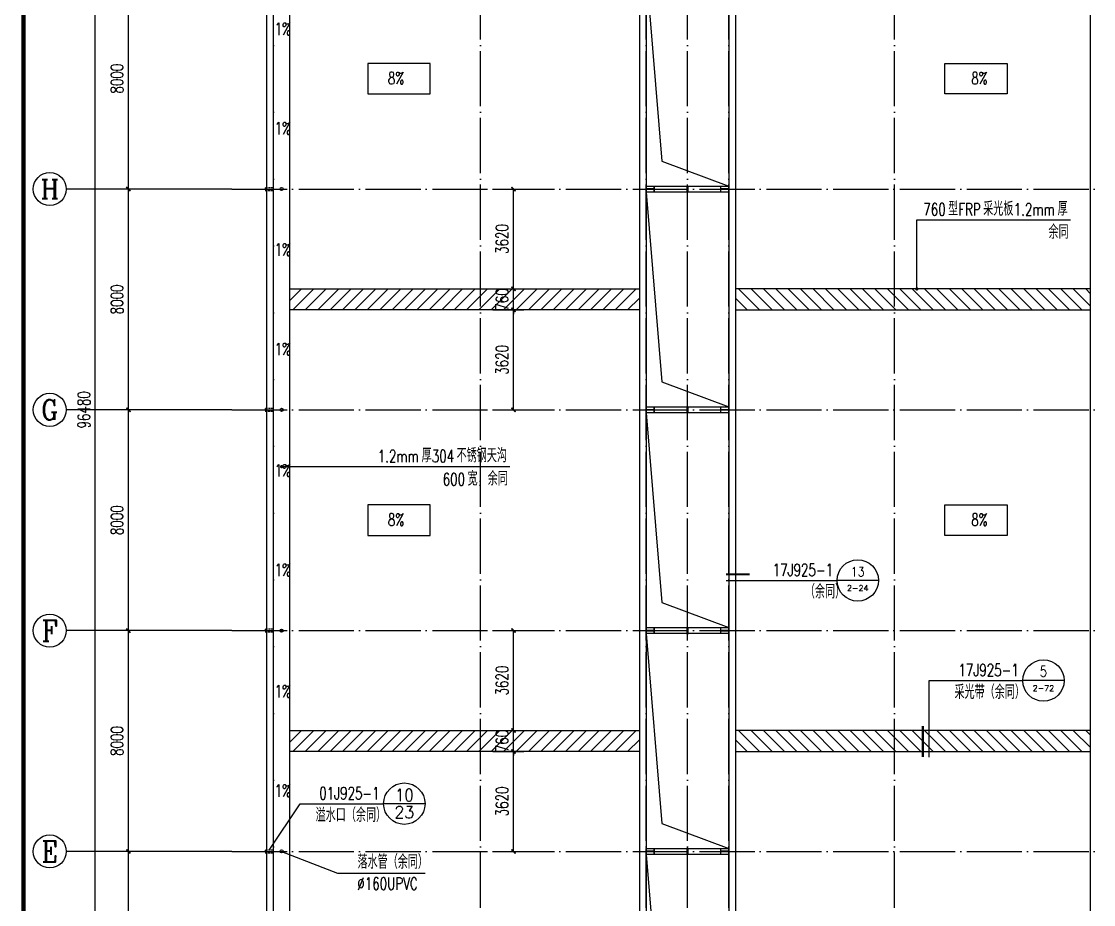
# Model space of a CAD drawing. Extents: x 14586673 to 15379323, y -344170 to -118775.
# Drawn here: x 14866698 to 14905536, y -274147 to -242147 of the extents above; entities that cross this region are included whole.
import ezdxf
from ezdxf.enums import TextEntityAlignment as Align

# ---------------------------------------------------------------- set-up
doc = ezdxf.new("R2010")
doc.units = 0
doc.header["$LTSCALE"] = 1000
doc.header["$MEASUREMENT"] = 0
doc.linetypes.add('DASH', pattern=[0.35, 0.25, -0.1])
doc.linetypes.add('DOTE', pattern=[2.42, 2, -0.2, 0.02, -0.2])
for name, color, linetype in [('AXIS', 3, 'Continuous'), ('AXIS_TEXT', 7, 'Continuous'), ('COLUMN', 2, 'Continuous'), ('DIM_IDEN', 3, 'Continuous'), ('DIM_LEAD', 3, 'Continuous'), ('DIM_SYMB', 3, 'Continuous'), ('DOTE', 1, 'DOTE'), ('PUB_DIM', 3, 'Continuous'), ('PUB_TEXT', 7, 'Continuous'), ('TK', 4, 'Continuous'), ('WALL-PARAPET', 6, 'Continuous'), ('采光带', 4, 'Continuous'), ('雨水管', 4, 'Continuous')]:
    doc.layers.add(name, color=color, linetype=linetype)
doc.styles.add('_TCH_AXIS', font='COMPLEX', dxfattribs={"bigfont": 'GBCBIG'})
doc.styles.add('_TCH_DIM', font='SIMPLEX', dxfattribs={"bigfont": 'GBCBIG'})
doc.styles.add('_TCH_DIM_T3', font='SIMPLEX', dxfattribs={"width": 0.705882, "bigfont": 'GBCBIG'})
doc.styles.add('_TCH_LABEL', font='COMPLEX', dxfattribs={"bigfont": 'GBCBIG'})
doc.styles.add('COMPLEX', font='COMPLEX')
doc.dimstyles.new('_TCH_ARCH&&150', dxfattribs={"dimtxt": 446.25, "dimasz": 150, "dimexe": 375, "dimexo": 450, "dimgap": 189.375, "dimtad": 1, "dimdec": 0, "dimzin": 0, "dimdsep": 46, "dimtxsty": '_TCH_DIM_T3', "dimblk": 'ARCHTICK', "dimcen": 0.09, "dimclrt": 7, "dimazin": 2, "dimtfac": 1, "dimtdec": 0, "dimtix": 1, "dimtmove": 2, "dimatfit": 3, "dimfxl": 0, "dimtolj": 1, "dimtzin": 0, "dimarcsym": 0})

# ---------------------------------------------------------------- blocks, each defined once
blk = doc.blocks.new('A$C0FCD69EC')
at = {"layer": 'COLUMN'}
blk.add_hatch(color=256, dxfattribs=at).paths.add_polyline_path([(300, 180), (294, 180), (294, 94), (6, 94), (6, 180), (0, 180), (0, 0), (6, 0), (6, 86), (294, 86), (294, 0), (300, 0)])
blk.add_lwpolyline([(300, 0), (294, 0), (294, 86), (6, 86), (6, 0), (0, 0), (0, 180), (6, 180), (6, 94), (294, 94), (294, 180), (300, 180)], close=True, dxfattribs=at)
blk = doc.blocks.new('A$C22C4548D')
blk.add_line((0, 10), (300, 10))
blk.add_lwpolyline([(30, 20), (270, 20), (270, 0), (30, 0)], close=True)
blk = doc.blocks.new('GeYuanFrame_36670075', base_point=(20.09, 4.53))
at = {"layer": 'TK', "const_width": 1}
blk.add_lwpolyline([(45.09, 588.53), (1061.09, 588.53), (1061.09, 14.53), (45.09, 14.53)], close=True, dxfattribs=at)
blk = doc.blocks.new('_AXISO')
blk.add_circle((0, 0), 0.5)
at = {"layer": 'AXIS_TEXT', "style": 'COMPLEX', "width": 1.041667}
blk.add_attdef('A', text='', height=0.56, dxfattribs=at).set_placement((-0.25, -0.28), (0.25, -0.28), align=Align.FIT)
blk = doc.blocks.new('_ArchTick')
at = {"color": 0, "linetype": 'ByBlock', "const_width": 0.4}
blk.add_lwpolyline([(-0.5, -0.5), (0.5, 0.5)], dxfattribs=at)
blk = doc.blocks.new('*D197')
at = {"layer": 'AXIS', "color": 0, "lineweight": -2}
for p, q in [((14873873, -207980), (14868998, -207980)), ((14869373, -304460), (14869373, -207980)), ((14873873, -304460), (14868998, -304460))]:
    blk.add_line(p, q, dxfattribs=at)
at = {"layer": 'Defpoints', "color": 0}
for p in [(14869373, -207980), (14874323, -207980), (14874323, -304460)]:
    blk.add_point(p, dxfattribs=at)
at = {"layer": 'AXIS', "color": 0, "lineweight": -2, "xscale": 150, "yscale": 150, "zscale": 150}
for p, rotation in [((14869373, -207980), 90), ((14869373, -304460), 270)]:
    blk.add_blockref('_ArchTick', p, dxfattribs=dict(at, rotation=rotation))
at = {"layer": 'AXIS', "color": 7, "insert": (14868960, -256220), "char_height": 446.2, "attachment_point": 5, "rotation": 90, "style": '_TCH_DIM_T3'}
blk.add_mtext('\\A1;96480', dxfattribs=at)
blk = doc.blocks.new('*D202')
at = {"layer": 'AXIS', "color": 0, "lineweight": -2}
for p, q in [((14873873, -272220), (14870198, -272220)), ((14870573, -280220), (14870573, -272220)), ((14873873, -280220), (14870198, -280220))]:
    blk.add_line(p, q, dxfattribs=at)
at = {"layer": 'Defpoints', "color": 0}
for p in [(14870573, -272220), (14874323, -272220), (14874323, -280220)]:
    blk.add_point(p, dxfattribs=at)
at = {"layer": 'AXIS', "color": 0, "lineweight": -2, "xscale": 150, "yscale": 150, "zscale": 150}
for p, rotation in [((14870573, -272220), 90), ((14870573, -280220), 270)]:
    blk.add_blockref('_ArchTick', p, dxfattribs=dict(at, rotation=rotation))
at = {"layer": 'AXIS', "color": 7, "insert": (14870160, -276220), "char_height": 446.2, "attachment_point": 5, "rotation": 90, "style": '_TCH_DIM_T3'}
blk.add_mtext('\\A1;8000', dxfattribs=at)
blk = doc.blocks.new('*D203')
at = {"layer": 'AXIS', "color": 0, "lineweight": -2}
for p, q in [((14873873, -264220), (14870198, -264220)), ((14870573, -272220), (14870573, -264220)), ((14873873, -272220), (14870198, -272220))]:
    blk.add_line(p, q, dxfattribs=at)
at = {"layer": 'Defpoints', "color": 0}
for p in [(14870573, -264220), (14874323, -264220), (14874323, -272220)]:
    blk.add_point(p, dxfattribs=at)
at = {"layer": 'AXIS', "color": 0, "lineweight": -2, "xscale": 150, "yscale": 150, "zscale": 150}
for p, rotation in [((14870573, -264220), 90), ((14870573, -272220), 270)]:
    blk.add_blockref('_ArchTick', p, dxfattribs=dict(at, rotation=rotation))
at = {"layer": 'AXIS', "color": 7, "insert": (14870160, -268220), "char_height": 446.2, "attachment_point": 5, "rotation": 90, "style": '_TCH_DIM_T3'}
blk.add_mtext('\\A1;8000', dxfattribs=at)
blk = doc.blocks.new('*D204')
at = {"layer": 'AXIS', "color": 0, "lineweight": -2}
for p, q in [((14873873, -256220), (14870198, -256220)), ((14870573, -264220), (14870573, -256220)), ((14873873, -264220), (14870198, -264220))]:
    blk.add_line(p, q, dxfattribs=at)
at = {"layer": 'Defpoints', "color": 0}
for p in [(14870573, -256220), (14874323, -256220), (14874323, -264220)]:
    blk.add_point(p, dxfattribs=at)
at = {"layer": 'AXIS', "color": 0, "lineweight": -2, "xscale": 150, "yscale": 150, "zscale": 150}
for p, rotation in [((14870573, -256220), 90), ((14870573, -264220), 270)]:
    blk.add_blockref('_ArchTick', p, dxfattribs=dict(at, rotation=rotation))
at = {"layer": 'AXIS', "color": 7, "insert": (14870160, -260220), "char_height": 446.2, "attachment_point": 5, "rotation": 90, "style": '_TCH_DIM_T3'}
blk.add_mtext('\\A1;8000', dxfattribs=at)
blk = doc.blocks.new('*D205')
at = {"layer": 'AXIS', "color": 0, "lineweight": -2}
for p, q in [((14873873, -248220), (14870198, -248220)), ((14870573, -256220), (14870573, -248220)), ((14873873, -256220), (14870198, -256220))]:
    blk.add_line(p, q, dxfattribs=at)
at = {"layer": 'Defpoints', "color": 0}
for p in [(14870573, -248220), (14874323, -248220), (14874323, -256220)]:
    blk.add_point(p, dxfattribs=at)
at = {"layer": 'AXIS', "color": 0, "lineweight": -2, "xscale": 150, "yscale": 150, "zscale": 150}
for p, rotation in [((14870573, -248220), 90), ((14870573, -256220), 270)]:
    blk.add_blockref('_ArchTick', p, dxfattribs=dict(at, rotation=rotation))
at = {"layer": 'AXIS', "color": 7, "insert": (14870160, -252220), "char_height": 446.2, "attachment_point": 5, "rotation": 90, "style": '_TCH_DIM_T3'}
blk.add_mtext('\\A1;8000', dxfattribs=at)
blk = doc.blocks.new('*D206')
at = {"layer": 'AXIS', "color": 0, "lineweight": -2}
for p, q in [((14873873, -240220), (14870198, -240220)), ((14870573, -248220), (14870573, -240220)), ((14873873, -248220), (14870198, -248220))]:
    blk.add_line(p, q, dxfattribs=at)
at = {"layer": 'Defpoints', "color": 0}
for p in [(14870573, -240220), (14874323, -240220), (14874323, -248220)]:
    blk.add_point(p, dxfattribs=at)
at = {"layer": 'AXIS', "color": 0, "lineweight": -2, "xscale": 150, "yscale": 150, "zscale": 150}
for p, rotation in [((14870573, -240220), 90), ((14870573, -248220), 270)]:
    blk.add_blockref('_ArchTick', p, dxfattribs=dict(at, rotation=rotation))
at = {"layer": 'AXIS', "color": 7, "insert": (14870160, -244220), "char_height": 446.2, "attachment_point": 5, "rotation": 90, "style": '_TCH_DIM_T3'}
blk.add_mtext('\\A1;8000', dxfattribs=at)
blk = doc.blocks.new('*D509')
at = {"layer": 'Defpoints', "color": 0}
for p in [(14883323, -268600), (14884523, -268600), (14883323, -272220)]:
    blk.add_point(p, dxfattribs=at)
at = {"layer": 'PUB_DIM', "color": 0, "lineweight": -2}
for p, q in [((14883773, -268600), (14884898, -268600)), ((14884523, -272220), (14884523, -268600)), ((14883773, -272220), (14884898, -272220))]:
    blk.add_line(p, q, dxfattribs=at)
at = {"layer": 'PUB_DIM', "color": 0, "lineweight": -2, "xscale": 150, "yscale": 150, "zscale": 150}
for p, rotation in [((14884523, -268600), 90), ((14884523, -272220), 270)]:
    blk.add_blockref('_ArchTick', p, dxfattribs=dict(at, rotation=rotation))
at = {"layer": 'PUB_DIM', "color": 7, "insert": (14884110, -270410), "char_height": 446.2, "attachment_point": 5, "rotation": 90, "style": '_TCH_DIM_T3'}
blk.add_mtext('\\A1;3620', dxfattribs=at)
blk = doc.blocks.new('*D510')
at = {"layer": 'Defpoints', "color": 0}
for p in [(14883323, -267840), (14884523, -267840), (14883323, -268600)]:
    blk.add_point(p, dxfattribs=at)
at = {"layer": 'PUB_DIM', "color": 0, "lineweight": -2}
for p, q in [((14883773, -267840), (14884898, -267840)), ((14884523, -267840), (14884523, -267690)), ((14884523, -268600), (14884523, -267840)), ((14883773, -268600), (14884898, -268600)), ((14884523, -268600), (14884523, -268750))]:
    blk.add_line(p, q, dxfattribs=at)
at = {"layer": 'PUB_DIM', "color": 0, "lineweight": -2, "xscale": 150, "yscale": 150, "zscale": 150}
for p, rotation in [((14884523, -267840), 270), ((14884523, -268600), 90)]:
    blk.add_blockref('_ArchTick', p, dxfattribs=dict(at, rotation=rotation))
at = {"layer": 'PUB_DIM', "color": 7, "insert": (14884110, -268220), "char_height": 446.2, "attachment_point": 5, "rotation": 90, "style": '_TCH_DIM_T3'}
blk.add_mtext('\\A1;760', dxfattribs=at)
blk = doc.blocks.new('*D511')
at = {"layer": 'Defpoints', "color": 0}
for p in [(14883323, -264220), (14884523, -264220), (14883323, -267840)]:
    blk.add_point(p, dxfattribs=at)
at = {"layer": 'PUB_DIM', "color": 0, "lineweight": -2}
for p, q in [((14883773, -264220), (14884898, -264220)), ((14884523, -267840), (14884523, -264220)), ((14883773, -267840), (14884898, -267840))]:
    blk.add_line(p, q, dxfattribs=at)
at = {"layer": 'PUB_DIM', "color": 0, "lineweight": -2, "xscale": 150, "yscale": 150, "zscale": 150}
for p, rotation in [((14884523, -264220), 90), ((14884523, -267840), 270)]:
    blk.add_blockref('_ArchTick', p, dxfattribs=dict(at, rotation=rotation))
at = {"layer": 'PUB_DIM', "color": 7, "insert": (14884110, -266030), "char_height": 446.2, "attachment_point": 5, "rotation": 90, "style": '_TCH_DIM_T3'}
blk.add_mtext('\\A1;3620', dxfattribs=at)
blk = doc.blocks.new('*D515')
at = {"layer": 'Defpoints', "color": 0}
for p in [(14883323, -252600), (14884523, -252600), (14883323, -256220)]:
    blk.add_point(p, dxfattribs=at)
at = {"layer": 'PUB_DIM', "color": 0, "lineweight": -2}
for p, q in [((14883773, -252600), (14884898, -252600)), ((14884523, -256220), (14884523, -252600)), ((14883773, -256220), (14884898, -256220))]:
    blk.add_line(p, q, dxfattribs=at)
at = {"layer": 'PUB_DIM', "color": 0, "lineweight": -2, "xscale": 150, "yscale": 150, "zscale": 150}
for p, rotation in [((14884523, -252600), 90), ((14884523, -256220), 270)]:
    blk.add_blockref('_ArchTick', p, dxfattribs=dict(at, rotation=rotation))
at = {"layer": 'PUB_DIM', "color": 7, "insert": (14884110, -254410), "char_height": 446.2, "attachment_point": 5, "rotation": 90, "style": '_TCH_DIM_T3'}
blk.add_mtext('\\A1;3620', dxfattribs=at)
blk = doc.blocks.new('*D516')
at = {"layer": 'Defpoints', "color": 0}
for p in [(14883323, -251840), (14884523, -251840), (14883323, -252600)]:
    blk.add_point(p, dxfattribs=at)
at = {"layer": 'PUB_DIM', "color": 0, "lineweight": -2}
for p, q in [((14883773, -251840), (14884898, -251840)), ((14884523, -251840), (14884523, -251690)), ((14884523, -252600), (14884523, -251840)), ((14883773, -252600), (14884898, -252600)), ((14884523, -252600), (14884523, -252750))]:
    blk.add_line(p, q, dxfattribs=at)
at = {"layer": 'PUB_DIM', "color": 0, "lineweight": -2, "xscale": 150, "yscale": 150, "zscale": 150}
for p, rotation in [((14884523, -251840), 270), ((14884523, -252600), 90)]:
    blk.add_blockref('_ArchTick', p, dxfattribs=dict(at, rotation=rotation))
at = {"layer": 'PUB_DIM', "color": 7, "insert": (14884110, -252220), "char_height": 446.2, "attachment_point": 5, "rotation": 90, "style": '_TCH_DIM_T3'}
blk.add_mtext('\\A1;760', dxfattribs=at)
blk = doc.blocks.new('*D517')
at = {"layer": 'Defpoints', "color": 0}
for p in [(14883323, -248220), (14884523, -248220), (14883323, -251840)]:
    blk.add_point(p, dxfattribs=at)
at = {"layer": 'PUB_DIM', "color": 0, "lineweight": -2}
for p, q in [((14883773, -248220), (14884898, -248220)), ((14884523, -251840), (14884523, -248220)), ((14883773, -251840), (14884898, -251840))]:
    blk.add_line(p, q, dxfattribs=at)
at = {"layer": 'PUB_DIM', "color": 0, "lineweight": -2, "xscale": 150, "yscale": 150, "zscale": 150}
for p, rotation in [((14884523, -248220), 90), ((14884523, -251840), 270)]:
    blk.add_blockref('_ArchTick', p, dxfattribs=dict(at, rotation=rotation))
at = {"layer": 'PUB_DIM', "color": 7, "insert": (14884110, -250030), "char_height": 446.2, "attachment_point": 5, "rotation": 90, "style": '_TCH_DIM_T3'}
blk.add_mtext('\\A1;3620', dxfattribs=at)

msp = doc.modelspace()

# ---------------------------------------------------------------- hatches: boundary and pattern name
at = {"layer": '采光带'}
h = msp.add_hatch(dxfattribs=at)
h.set_pattern_fill('ANSI31', color=250, scale=200, angle=-90, style=0)
h.set_pattern_definition([(225, (14655887.14, 8794378.5), (-224.506403, 224.506403), [])])
h.paths.add_polyline_path([(14889082.6, -252600.3), (14876422.6, -252600.3), (14876422.6, -251840.3), (14889082.6, -251840.3)])
h = msp.add_hatch(dxfattribs=at)
h.set_pattern_fill('ANSI31', color=250, scale=200, angle=-90, style=0)
h.set_pattern_definition([(315, (15125758, 8794378.5), (224.506403, 224.506403), [])])
h.paths.add_polyline_path([(14892562.6, -252600.3), (14905422.6, -252600.3), (14905422.6, -251840.3), (14892562.6, -251840.3)])
h = msp.add_hatch(dxfattribs=at)
h.set_pattern_fill('ANSI31', color=250, scale=200, angle=-90, style=0)
h.set_pattern_definition([(225, (14655887.14, 8778378.5), (-224.506403, 224.506403), [])])
h.paths.add_polyline_path([(14889082.6, -268600.3), (14876422.6, -268600.3), (14876422.6, -267840.3), (14889082.6, -267840.3)])
h = msp.add_hatch(dxfattribs=at)
h.set_pattern_fill('ANSI31', color=250, scale=200, angle=-90, style=0)
h.set_pattern_definition([(315, (15125758, 8778378.5), (224.506403, 224.506403), [])])
h.paths.add_polyline_path([(14892562.6, -268600.3), (14905422.6, -268600.3), (14905422.6, -267840.3), (14892562.6, -267840.3)])

# ---------------------------------------------------------------- linework, layer by layer
at = {"ltscale": 0.5}
for p, q in [((14876422.6, -304220.3), (14876422.6, -208220.3)), ((14905422.6, -304220.3), (14905422.6, -208220.3))]:
    msp.add_line(p, q, dxfattribs=at)
for points in [[(14875582.6, -207980.3), (14936062.6, -207980.3), (14936062.6, -304460.3), (14875582.6, -304460.3)], [(14875822.6, -208220.3), (14935822.6, -208220.3), (14935822.6, -304220.3), (14875822.6, -304220.3)], [(14879242.7, -243666.4), (14879242.7, -244774.3), (14881499.7, -244774.3), (14881499.7, -243666.4)], [(14902402.5, -243666.4), (14902402.5, -244774.3), (14900145.4, -244774.3), (14900145.4, -243666.4)], [(14892322.6, -248330.3), (14889322.6, -248330.3), (14889322.6, -248110.3), (14892322.6, -248110.3)], [(14892322.6, -256330.3), (14889322.6, -256330.3), (14889322.6, -256110.3), (14892322.6, -256110.3)], [(14879242.7, -259666.4), (14879242.7, -260774.3), (14881499.7, -260774.3), (14881499.7, -259666.4)], [(14902402.5, -259666.4), (14902402.5, -260774.3), (14900145.4, -260774.3), (14900145.4, -259666.4)], [(14892322.6, -264330.3), (14889322.6, -264330.3), (14889322.6, -264110.3), (14892322.6, -264110.3)], [(14892322.6, -272330.3), (14889322.6, -272330.3), (14889322.6, -272110.3), (14892322.6, -272110.3)]]:
    msp.add_lwpolyline(points, close=True)
for points in [[(14889322.6, -240330.3), (14889893.2, -247204.4), (14892322.6, -248110.3)], [(14889322.6, -248330.3), (14889893.2, -255204.4), (14892322.6, -256110.3)], [(14889322.6, -256330.3), (14889893.2, -263204.4), (14892322.6, -264110.3)], [(14889322.6, -264330.3), (14889893.2, -271204.4), (14892322.6, -272110.3)], [(14889322.6, -272330.3), (14889893.2, -279204.4), (14892322.6, -280110.3)]]:
    msp.add_lwpolyline(points)
at = {"linetype": 'DASH', "ltscale": 0.3}
for points in [[(14875822.6, -248270.3), (14875822.6, -248170.3), (14875522.6, -248170.3), (14875522.6, -248270.3)], [(14875822.6, -256270.3), (14875822.6, -256170.3), (14875522.6, -256170.3), (14875522.6, -256270.3)], [(14875822.6, -264270.3), (14875822.6, -264170.3), (14875522.6, -264170.3), (14875522.6, -264270.3)], [(14875822.6, -272270.3), (14875822.6, -272170.3), (14875522.6, -272170.3), (14875522.6, -272270.3)]]:
    msp.add_lwpolyline(points, close=True, dxfattribs=at)
at = {"layer": 'AXIS'}
for p, q in [((14874322.6, -248220.3), (14868322.6, -248220.3)), ((14874322.6, -256220.3), (14868322.6, -256220.3)), ((14874322.6, -264220.3), (14868322.6, -264220.3)), ((14874322.6, -272220.3), (14868322.6, -272220.3))]:
    msp.add_line(p, q, dxfattribs=at)
at = {"layer": 'DIM_IDEN'}
for p, q in [((14892222.6, -262403), (14894552.6, -262403)), ((14894552.6, -262403), (14896243.5, -262403)), ((14897743.5, -262403), (14896243.5, -262403)), ((14899576.3, -266030.3), (14902971.7, -266030.3)), ((14899576.3, -268800.3), (14899576.3, -266030.3)), ((14904471.7, -266030.3), (14902971.7, -266030.3))]:
    msp.add_line(p, q, dxfattribs=at)
at = {"layer": 'DIM_IDEN', "color": 0}
for p, q in [((14875672.6, -272170.3), (14876795.5, -270491.4)), ((14876795.5, -270491.4), (14879817.8, -270491.4)), ((14881317.8, -270491.4), (14879817.8, -270491.4))]:
    msp.add_line(p, q, dxfattribs=at)
at = {"layer": 'DIM_IDEN', "const_width": 75}
for points in [[(14892222.6, -262178), (14893077.6, -262178)], [(14899351.3, -268800.3), (14899351.3, -267675.3)]]:
    msp.add_lwpolyline(points, dxfattribs=at)
at = {"layer": 'DIM_IDEN'}
for centre in [(14896993.5, -262403), (14903721.7, -266030.3)]:
    msp.add_circle(centre, 750, dxfattribs=at)
at = {"layer": 'DIM_IDEN', "color": 0}
for centre, radius in [((14880567.8, -270491.4), 750), ((14875672.6, -272170.3), 0)]:
    msp.add_circle(centre, radius, dxfattribs=at)
at = {"layer": 'DIM_LEAD'}
for p, q in [((14899136, -251840.3), (14899136, -249340.3)), ((14899136, -249340.3), (14904703.6, -249340.3)), ((14876122.6, -258279.3), (14878822.6, -258279.3)), ((14878822.6, -258279.3), (14884390.2, -258279.3))]:
    msp.add_line(p, q, dxfattribs=at)
at = {"layer": 'DIM_LEAD', "color": 0}
for p, q in [((14876122.6, -272220.3), (14878143.2, -273006.7)), ((14878143.2, -273006.7), (14881317.8, -273006.7))]:
    msp.add_line(p, q, dxfattribs=at)
at = {"layer": 'DIM_LEAD', "const_width": 60}
for points in [[(14899136, -251870.3, 1), (14899136, -251810.3, 1)], [(14876092.6, -258279.3, 1), (14876152.6, -258279.3, 1)]]:
    msp.add_lwpolyline(points, format="xyb", close=True, dxfattribs=at)
at = {"layer": 'DIM_SYMB'}
for points in [[(14876122.6, -246402.8, 0, 0, 0), (14876122.6, -247467.7, 120, 0, 0), (14876122.6, -247917.7, 0, 0, 0)], [(14876122.6, -250037.9, 0, 0, 0), (14876122.6, -248973, 120, 0, 0), (14876122.6, -248523, 0, 0, 0)], [(14876122.6, -254402.8, 0, 0, 0), (14876122.6, -255467.7, 120, 0, 0), (14876122.6, -255917.7, 0, 0, 0)], [(14876122.6, -258037.9, 0, 0, 0), (14876122.6, -256973, 120, 0, 0), (14876122.6, -256523, 0, 0, 0)], [(14876122.6, -262402.8, 0, 0, 0), (14876122.6, -263467.7, 120, 0, 0), (14876122.6, -263917.7, 0, 0, 0)], [(14876122.6, -266037.9, 0, 0, 0), (14876122.6, -264973, 120, 0, 0), (14876122.6, -264523, 0, 0, 0)], [(14876122.6, -270402.8, 0, 0, 0), (14876122.6, -271467.7, 120, 0, 0), (14876122.6, -271917.7, 0, 0, 0)], [(14876122.6, -274037.9, 0, 0, 0), (14876122.6, -272973, 120, 0, 0), (14876122.6, -272523, 0, 0, 0)]]:
    msp.add_lwpolyline(points, format="xyseb", dxfattribs=at)
at = {"layer": 'DOTE'}
for p, q in [((14875822.6, -305720.3), (14875822.6, -206720.3)), ((14883322.6, -305720.3), (14883322.6, -206720.3)), ((14889322.6, -305720.3), (14889322.6, -206720.3)), ((14890822.6, -305720.3), (14890822.6, -206720.3)), ((14892322.6, -305720.3), (14892322.6, -206720.3)), ((14898322.6, -305720.3), (14898322.6, -206720.3)), ((14874322.6, -248220.3), (14937322.6, -248220.3)), ((14874322.6, -256220.3), (14937322.6, -256220.3)), ((14874322.6, -264220.3), (14937322.6, -264220.3)), ((14874322.6, -272220.3), (14937322.6, -272220.3))]:
    msp.add_line(p, q, dxfattribs=at)
at = {"layer": 'PUB_DIM'}
for points in [[(14880993.5, -244582.6, 0, 0, 0), (14879968.5, -244582.6, 120, 0, 0), (14879518.5, -244582.6, 0, 0, 0)], [(14900651.6, -244582.6, 0, 0, 0), (14901676.6, -244582.6, 120, 0, 0), (14902126.6, -244582.6, 0, 0, 0)], [(14880993.5, -260582.6, 0, 0, 0), (14879968.5, -260582.6, 120, 0, 0), (14879518.5, -260582.6, 0, 0, 0)], [(14900651.6, -260582.6, 0, 0, 0), (14901676.6, -260582.6, 120, 0, 0), (14902126.6, -260582.6, 0, 0, 0)]]:
    msp.add_lwpolyline(points, format="xyseb", dxfattribs=at)
at = {"layer": 'WALL-PARAPET'}
for p, q in [((14889082.6, -216130.3), (14889082.6, -296310.3)), ((14889322.6, -216130.3), (14889322.6, -296310.3)), ((14892322.6, -216130.3), (14892322.6, -296310.3)), ((14892562.6, -216130.3), (14892562.6, -296310.3))]:
    msp.add_line(p, q, dxfattribs=at)
at = {"layer": '采光带', "color": 4}
for points in [[(14889082.6, -252600.3), (14876422.6, -252600.3), (14876422.6, -251840.3), (14889082.6, -251840.3)], [(14892562.6, -252600.3), (14905422.6, -252600.3), (14905422.6, -251840.3), (14892562.6, -251840.3)], [(14889082.6, -268600.3), (14876422.6, -268600.3), (14876422.6, -267840.3), (14889082.6, -267840.3)], [(14892562.6, -268600.3), (14905422.6, -268600.3), (14905422.6, -267840.3), (14892562.6, -267840.3)]]:
    msp.add_lwpolyline(points, close=True, dxfattribs=at)
at = {"layer": '雨水管'}
for centre in [(14876122.6, -248220.3), (14876122.6, -256220.3), (14876122.6, -264220.3), (14876122.6, -272220.3)]:
    msp.add_circle(centre, 55, dxfattribs=at)

# ---------------------------------------------------------------- block references
at = {"xscale": 150, "yscale": 150, "zscale": 150, "rotation": 270}
msp.add_blockref('GeYuanFrame_36670075', (14865272.6, -181520.3), dxfattribs=at)
at = {"rotation": 90}
for p in [(14890832.6, -248374.4), (14890832.6, -256374.4), (14890832.6, -264374.4), (14890832.6, -272374.4)]:
    msp.add_blockref('A$C22C4548D', p, dxfattribs=at)
at = {"layer": 'AXIS'}
ref = msp.add_blockref('_AXISO', (14867722.6, -248220.3), dxfattribs=dict(at, xscale=1200, yscale=1200, zscale=1200))
ref.add_attrib('A', 'H', dxfattribs={"layer": 'AXIS_TEXT', "ltscale": 0.5, "height": 695.2, "style": '_TCH_AXIS'}).set_placement((14867391.5, -248567.9), (14868053.6, -248567.9), align=Align.FIT)
ref = msp.add_blockref('_AXISO', (14867722.6, -256220.3), dxfattribs=dict(at, xscale=1200, yscale=1200, zscale=1200))
ref.add_attrib('A', 'G', dxfattribs={"layer": 'AXIS_TEXT', "ltscale": 0.5, "height": 728.9, "style": '_TCH_AXIS'}).set_placement((14867410.2, -256584.8), (14868035, -256584.8), align=Align.FIT)
ref = msp.add_blockref('_AXISO', (14867722.6, -264220.3), dxfattribs=dict(at, xscale=1200, yscale=1200, zscale=1200))
ref.add_attrib('A', 'F', dxfattribs={"layer": 'AXIS_TEXT', "ltscale": 0.5, "height": 763.6, "style": '_TCH_AXIS'}).set_placement((14867431.7, -264602.2), (14868013.5, -264602.2), align=Align.FIT)
ref = msp.add_blockref('_AXISO', (14867722.6, -272220.3), dxfattribs=dict(at, xscale=1200, yscale=1200, zscale=1200))
ref.add_attrib('A', 'E', dxfattribs={"layer": 'AXIS_TEXT', "ltscale": 0.5, "height": 763.6, "style": '_TCH_AXIS'}).set_placement((14867431.7, -272602.2), (14868013.5, -272602.2), align=Align.FIT)
at = {"layer": 'COLUMN', "xscale": -1}
for p in [(14889622.6, -248310.3), (14892322.6, -248310.3), (14889622.6, -256310.3), (14892322.6, -256310.3), (14889622.6, -264310.3), (14892322.6, -264310.3), (14889622.6, -272310.3), (14892322.6, -272310.3)]:
    msp.add_blockref('A$C0FCD69EC', p, dxfattribs=at)

# ---------------------------------------------------------------- texts
at = {"layer": 'PUB_TEXT', "width": 0.705882}
for s, style, p in [('1%%%', '_TCH_DIM', (14875867.6, -242641.7)), ('8%', '_TCH_DIM', (14879971, -244425.1)), ('8%', '_TCH_DIM', (14901104.1, -244425.1)), ('1%%%', '_TCH_DIM', (14875867.6, -246245.3)), ('760', '_TCH_DIM', (14899368.9, -249182.8)), ('FRP', '_TCH_DIM', (14900637.5, -249182.8)), ('1.2mm', '_TCH_DIM', (14902643.3, -249182.8)), ('1%%%', '_TCH_DIM', (14875867.6, -250641.7)), ('1%%%', '_TCH_DIM', (14875867.6, -254245.3)), ('1.2mm', '_TCH_DIM', (14879603.6, -258121.8)), ('304', '_TCH_DIM', (14881562.2, -258121.8)), ('1%%%', '_TCH_DIM', (14875867.6, -258641.7)), ('600', '_TCH_DIM', (14881958.7, -258961.8)), ('8%', '_TCH_DIM', (14879971, -260425.1)), ('8%', '_TCH_DIM', (14901104.1, -260425.1)), ('1%%%', '_TCH_DIM', (14875867.6, -262245.3)), ('17J925-1', '_TCH_LABEL', (14893911, -262245.5)), ('17J925-1', '_TCH_LABEL', (14900639.2, -265872.8)), ('1%%%', '_TCH_DIM', (14875867.6, -266641.7)), ('1%%%', '_TCH_DIM', (14875867.6, -270245.3)), ('%%c160UPVC', '_TCH_DIM', (14878865.3, -273610.4))]:
    msp.add_text(s, height=446.25, dxfattribs=dict(at, style=style)).set_placement(p)
at = {"layer": 'PUB_TEXT'}
for s, height, style, p in [('型', 506.4, '_TCH_DIM', (14900268.9, -249182.8)), ('采光板', 506.38, '_TCH_DIM', (14901537.5, -249182.8)), ('厚', 506.4, '_TCH_DIM', (14904233.3, -249182.8)), ('余同', 506.38, '_TCH_DIM', (14903903.8, -250022.8)), ('厚', 506.4, '_TCH_DIM', (14881193.6, -258121.8)), ('不锈钢天沟', 506.38, '_TCH_DIM', (14882462.2, -258121.8)), ('宽，余同', 506.38, '_TCH_DIM', (14882858.7, -258961.8)), ('（余同）', 506.38, '_TCH_LABEL', (14895078.3, -263054.9)), ('采光带（余同）', 506.38, '_TCH_LABEL', (14900498, -266694.2)), ('落水管（余同）', 506.38, '_TCH_DIM', (14878872.1, -272849.2))]:
    msp.add_text(s, height=height, dxfattribs=dict(at, style=style)).set_placement(p)
at = {"layer": 'PUB_TEXT', "style": '_TCH_LABEL'}
for s, height, p, p2 in [('13', 339.7, (14896742.7, -262256.1), (14897244.2, -262256.1)), ('2-24', 202.68, (14896602.6, -262780.6), (14897384.3, -262780.6)), ('5', 391.5, (14903591.2, -265891.5), (14903852.2, -265891.5)), ('2-72', 204.59, (14903332, -266409.4), (14904111.4, -266409.4))]:
    msp.add_text(s, height=height, dxfattribs=at).set_placement(p, p2, align=Align.FIT)
at = {"layer": 'PUB_TEXT', "color": 0, "style": '_TCH_LABEL', "width": 0.705882}
msp.add_text('01J925-1', height=446.25, dxfattribs=at).set_placement((14877485.3, -270333.9))
at = {"layer": 'PUB_TEXT', "color": 0, "style": '_TCH_LABEL'}
for s, height, p, p2 in [('10', 452.94, (14880233.5, -270404), (14880902.1, -270404)), ('23', 439.31, (14880212.2, -271019.1), (14880923.5, -271019.1))]:
    msp.add_text(s, height=height, dxfattribs=at).set_placement(p, p2, align=Align.FIT)
msp.add_text('溢水口（余同）', height=506.38, dxfattribs=at).set_placement((14877355.3, -271151.3))

# ---------------------------------------------------------------- dimensions: what is measured, and where the dimension line sits
at = {"layer": 'AXIS'}
for p1, p2, distance, text, picture, middle in [((14874322.6, -304460.3), (14874322.6, -207980.3), 4950, '96480', '*D197', (14868960.1, -256220.3)), ((14874322.6, -248220.3), (14874322.6, -240220.3), 3750, '8000', '*D206', (14870160.1, -244220.3)), ((14874322.6, -256220.3), (14874322.6, -248220.3), 3750, '8000', '*D205', (14870160.1, -252220.3)), ((14874322.6, -264220.3), (14874322.6, -256220.3), 3750, '8000', '*D204', (14870160.1, -260220.3)), ((14874322.6, -272220.3), (14874322.6, -264220.3), 3750, '8000', '*D203', (14870160.1, -268220.3)), ((14874322.6, -280220.3), (14874322.6, -272220.3), 3750, '8000', '*D202', (14870160.1, -276220.3))]:
    dim = msp.add_aligned_dim(p1=p1, p2=p2, distance=distance, text=text, dimstyle='_TCH_ARCH&&150', dxfattribs=at)
    dim.commit()
    dim.dimension.update_dxf_attribs({"geometry": picture, "text_midpoint": middle})
at = {"layer": 'PUB_DIM'}
for p1, p2, text, picture, middle in [((14883322.6, -251840.3), (14883322.6, -248220.3), '3620', '*D517', (14884110.1, -250030.3)), ((14883322.6, -252600.3), (14883322.6, -251840.3), '760', '*D516', (14884110.1, -252220.3)), ((14883322.6, -256220.3), (14883322.6, -252600.3), '3620', '*D515', (14884110.1, -254410.3)), ((14883322.6, -267840.3), (14883322.6, -264220.3), '3620', '*D511', (14884110.1, -266030.3)), ((14883322.6, -268600.3), (14883322.6, -267840.3), '760', '*D510', (14884110.1, -268220.3)), ((14883322.6, -272220.3), (14883322.6, -268600.3), '3620', '*D509', (14884110.1, -270410.3))]:
    dim = msp.add_aligned_dim(p1=p1, p2=p2, distance=-1200, text=text, dimstyle='_TCH_ARCH&&150', dxfattribs=at)
    dim.commit()
    dim.dimension.update_dxf_attribs({"geometry": picture, "text_midpoint": middle})

doc.saveas('drawing.dxf')
